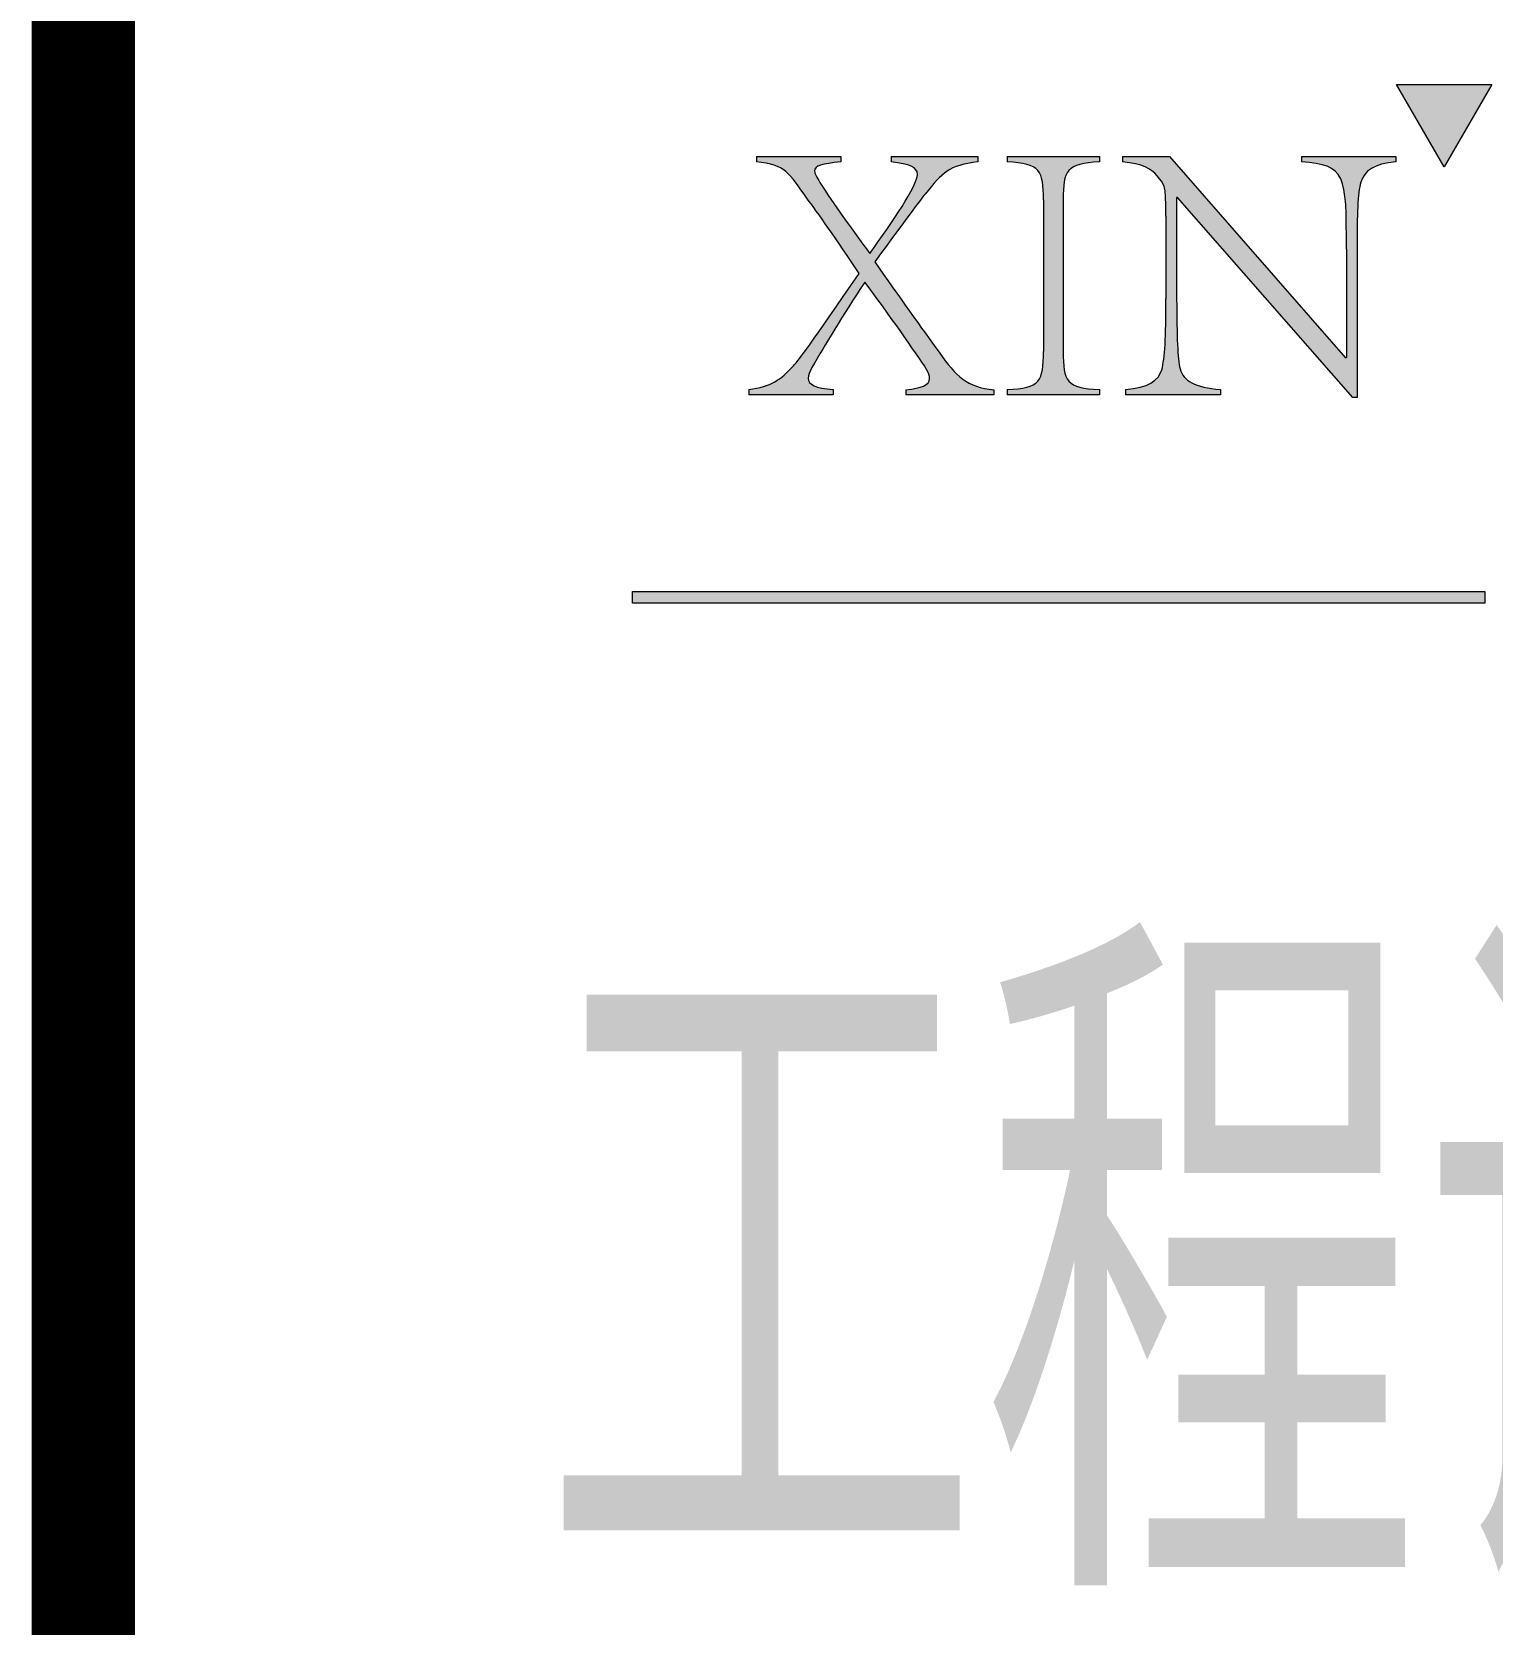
# Model space of a CAD drawing. Header units: inches. Extents: x -3733042 to -3450527, y 579159 to 997713.
# Drawn here: x -3549118.1 to -3548778.7, y 587756.3 to 588126.4 of the extents above; entities that cross this region are included whole.
import ezdxf

# ---------------------------------------------------------------- set-up
doc = ezdxf.new("R2010")
doc.units = ezdxf.units.IN
doc.header["$LTSCALE"] = 1000
doc.header["$MEASUREMENT"] = 0
doc.layers.get('0').update_dxf_attribs({"lineweight": 18})
for name, color, linetype, lineweight in [('0-TK', 4, 'Continuous', 18), ('SURFACE', 255, 'Continuous', 18), ('图层 1', 7, 'Continuous', 18)]:
    doc.layers.add(name, color=color, linetype=linetype, lineweight=lineweight)
doc.styles.add('-黑体', font='', dxfattribs={"width": 0.7})
doc.styles.get('-黑体').set_extended_font_data('微软雅黑')

# ---------------------------------------------------------------- blocks, each defined once
blk = doc.blocks.new('A$C25720DE8')
at = {"layer": '0-TK'}
blk.add_lwpolyline([(81285.8, 1500, 144, 144, 0), (81285.8, 61500, 144, 144, 0)], format="xyseb", dxfattribs=at)

msp = doc.modelspace()

# ---------------------------------------------------------------- hatches: boundary and pattern name
for points in [[(-3548778.81, 588114.19), (-3548789.86, 588095.01), (-3548800.93, 588114.19)], [(-3548978.53, 587996.3), (-3548780.43, 587996.3), (-3548780.43, 587993.62), (-3548978.53, 587993.62)]]:
    msp.add_hatch(color=256).paths.add_polyline_path(points, flags=0)
h = msp.add_hatch(color=256)
edge = h.paths.add_edge_path(flags=0)
edge.add_spline(control_points=[(-3548863.9, 588042.02), (-3548863.9, 588042.02), (-3548863.9, 588043.26), (-3548863.9, 588043.26)], knot_values=[0, 0, 0, 0, 1.240234, 1.240234, 1.240234, 1.240234], weights=[1, 1, 1, 1], degree=3, periodic=0)
edge.add_spline(control_points=[(-3548863.9, 588043.26), (-3548858.68, 588043.62), (-3548856.2, 588045.39), (-3548855.49, 588047.86)], knot_values=[0, 0, 0, 0, 10.224811, 10.224811, 10.224811, 10.224811], weights=[1, 1, 1, 1], degree=3, periodic=0)
edge.add_spline(control_points=[(-3548855.49, 588047.86), (-3548854.79, 588050.52), (-3548854.52, 588055.38), (-3548854.52, 588064.32)], knot_values=[0, 0, 0, 0, 16.51947, 16.51947, 16.51947, 16.51947], weights=[1, 1, 1, 1], degree=3, periodic=0)
edge.add_spline(control_points=[(-3548854.52, 588064.32), (-3548854.52, 588064.32), (-3548854.52, 588083.52), (-3548854.52, 588083.52)], knot_values=[0, 0, 0, 0, 19.202101, 19.202101, 19.202101, 19.202101], weights=[1, 1, 1, 1], degree=3, periodic=0)
edge.add_spline(control_points=[(-3548854.52, 588083.52), (-3548854.52, 588091.4), (-3548854.96, 588090.95), (-3548856.56, 588092.9)], knot_values=[0, 0, 0, 0, 9.921324, 9.921324, 9.921324, 9.921324], weights=[1, 1, 1, 1], degree=3, periodic=0)
edge.add_spline(control_points=[(-3548856.56, 588092.9), (-3548858.06, 588094.67), (-3548859.92, 588095.64), (-3548864.61, 588096.17)], knot_values=[0, 0, 0, 0, 8.926102, 8.926102, 8.926102, 8.926102], weights=[1, 1, 1, 1], degree=3, periodic=0)
edge.add_spline(control_points=[(-3548864.61, 588096.17), (-3548864.61, 588096.17), (-3548864.61, 588097.41), (-3548864.61, 588097.41)], knot_values=[0, 0, 0, 0, 1.240234, 1.240234, 1.240234, 1.240234], weights=[1, 1, 1, 1], degree=3, periodic=0)
edge.add_spline(control_points=[(-3548864.61, 588097.41), (-3548864.61, 588097.41), (-3548853.72, 588097.41), (-3548853.72, 588097.41)], knot_values=[0, 0, 0, 0, 10.882195, 10.882195, 10.882195, 10.882195], weights=[1, 1, 1, 1], degree=3, periodic=0)
edge.add_spline(control_points=[(-3548853.72, 588097.41), (-3548853.72, 588097.41), (-3548812.85, 588050.69), (-3548812.85, 588050.69)], knot_values=[0, 0, 0, 0, 62.077306, 62.077306, 62.077306, 62.077306], weights=[1, 1, 1, 1], degree=3, periodic=0)
edge.add_spline(control_points=[(-3548812.85, 588050.69), (-3548812.85, 588050.69), (-3548812.58, 588050.69), (-3548812.58, 588050.69)], knot_values=[0, 0, 0, 0, 0.266995, 0.266995, 0.266995, 0.266995], weights=[1, 1, 1, 1], degree=3, periodic=0)
edge.add_spline(control_points=[(-3548812.58, 588050.69), (-3548812.58, 588050.69), (-3548812.58, 588075.91), (-3548812.58, 588075.91)], knot_values=[0, 0, 0, 0, 25.218099, 25.218099, 25.218099, 25.218099], weights=[1, 1, 1, 1], degree=3, periodic=0)
edge.add_spline(control_points=[(-3548812.58, 588075.91), (-3548812.58, 588093.16), (-3548812.67, 588095.47), (-3548823.02, 588096.17)], knot_values=[0, 0, 0, 0, 26.946404, 26.946404, 26.946404, 26.946404], weights=[1, 1, 1, 1], degree=3, periodic=0)
edge.add_spline(control_points=[(-3548823.02, 588096.17), (-3548823.02, 588096.17), (-3548823.02, 588097.41), (-3548823.02, 588097.41)], knot_values=[0, 0, 0, 0, 1.240234, 1.240234, 1.240234, 1.240234], weights=[1, 1, 1, 1], degree=3, periodic=0)
edge.add_spline(control_points=[(-3548823.02, 588097.41), (-3548823.02, 588097.41), (-3548801.08, 588097.41), (-3548801.08, 588097.41)], knot_values=[0, 0, 0, 0, 21.940952, 21.940952, 21.940952, 21.940952], weights=[1, 1, 1, 1], degree=3, periodic=0)
edge.add_spline(control_points=[(-3548801.08, 588097.41), (-3548801.08, 588097.41), (-3548801.08, 588096.17), (-3548801.08, 588096.17)], knot_values=[0, 0, 0, 0, 1.240234, 1.240234, 1.240234, 1.240234], weights=[1, 1, 1, 1], degree=3, periodic=0)
edge.add_spline(control_points=[(-3548801.08, 588096.17), (-3548806.21, 588095.73), (-3548808.42, 588094.05), (-3548809.22, 588091.48)], knot_values=[0, 0, 0, 0, 10.025772, 10.025772, 10.025772, 10.025772], weights=[1, 1, 1, 1], degree=3, periodic=0)
edge.add_spline(control_points=[(-3548809.22, 588091.48), (-3548810.01, 588088.75), (-3548810.1, 588084.23), (-3548810.1, 588075.91)], knot_values=[0, 0, 0, 0, 15.634114, 15.634114, 15.634114, 15.634114], weights=[1, 1, 1, 1], degree=3, periodic=0)
edge.add_spline(control_points=[(-3548810.1, 588075.91), (-3548810.1, 588075.91), (-3548810.1, 588041.4), (-3548810.1, 588041.4)], knot_values=[0, 0, 0, 0, 34.511244, 34.511244, 34.511244, 34.511244], weights=[1, 1, 1, 1], degree=3, periodic=0)
edge.add_spline(control_points=[(-3548810.1, 588041.4), (-3548810.1, 588041.4), (-3548811.08, 588041.4), (-3548811.08, 588041.4)], knot_values=[0, 0, 0, 0, 0.973239, 0.973239, 0.973239, 0.973239], weights=[1, 1, 1, 1], degree=3, periodic=0)
edge.add_spline(control_points=[(-3548811.08, 588041.4), (-3548811.08, 588041.4), (-3548851.87, 588087.86), (-3548851.87, 588087.86)], knot_values=[0, 0, 0, 0, 61.822987, 61.822987, 61.822987, 61.822987], weights=[1, 1, 1, 1], degree=3, periodic=0)
edge.add_spline(control_points=[(-3548851.87, 588087.86), (-3548851.87, 588087.86), (-3548852.04, 588087.86), (-3548852.04, 588087.86)], knot_values=[0, 0, 0, 0, 0.176561, 0.176561, 0.176561, 0.176561], weights=[1, 1, 1, 1], degree=3, periodic=0)
edge.add_spline(control_points=[(-3548852.04, 588087.86), (-3548852.04, 588087.86), (-3548852.04, 588064.32), (-3548852.04, 588064.32)], knot_values=[0, 0, 0, 0, 23.538615, 23.538615, 23.538615, 23.538615], weights=[1, 1, 1, 1], degree=3, periodic=0)
edge.add_spline(control_points=[(-3548852.04, 588064.32), (-3548851.95, 588055.38), (-3548851.87, 588050.52), (-3548851.25, 588048.04)], knot_values=[0, 0, 0, 0, 16.319865, 16.319865, 16.319865, 16.319865], weights=[1, 1, 1, 1], degree=3, periodic=0)
edge.add_spline(control_points=[(-3548851.25, 588048.04), (-3548850.45, 588045.29), (-3548847.8, 588043.71), (-3548841.87, 588043.26)], knot_values=[0, 0, 0, 0, 11.229745, 11.229745, 11.229745, 11.229745], weights=[1, 1, 1, 1], degree=3, periodic=0)
edge.add_spline(control_points=[(-3548841.87, 588043.26), (-3548841.87, 588043.26), (-3548841.87, 588042.02), (-3548841.87, 588042.02)], knot_values=[0, 0, 0, 0, 1.240234, 1.240234, 1.240234, 1.240234], weights=[1, 1, 1, 1], degree=3, periodic=0)
edge.add_spline(control_points=[(-3548841.87, 588042.02), (-3548841.87, 588042.02), (-3548863.9, 588042.02), (-3548863.9, 588042.02)], knot_values=[0, 0, 0, 0, 22.031386, 22.031386, 22.031386, 22.031386], weights=[1, 1, 1, 1], degree=3, periodic=0)
edge = h.paths.add_edge_path(flags=0)
edge.add_spline(control_points=[(-3548891.41, 588042.02), (-3548891.41, 588042.02), (-3548891.41, 588043.26), (-3548891.41, 588043.26)], knot_values=[0, 0, 0, 0, 1.240234, 1.240234, 1.240234, 1.240234], weights=[1, 1, 1, 1], degree=3, periodic=0)
edge.add_spline(control_points=[(-3548891.41, 588043.26), (-3548883.72, 588043.62), (-3548883.01, 588045.12), (-3548883.01, 588052.11)], knot_values=[0, 0, 0, 0, 14.706633, 14.706633, 14.706633, 14.706633], weights=[1, 1, 1, 1], degree=3, periodic=0)
edge.add_spline(control_points=[(-3548883.01, 588052.11), (-3548883.01, 588052.11), (-3548883.01, 588087.32), (-3548883.01, 588087.32)], knot_values=[0, 0, 0, 0, 35.213182, 35.213182, 35.213182, 35.213182], weights=[1, 1, 1, 1], degree=3, periodic=0)
edge.add_spline(control_points=[(-3548883.01, 588087.32), (-3548883.01, 588094.23), (-3548883.72, 588095.73), (-3548891.41, 588096.17)], knot_values=[0, 0, 0, 0, 14.653997, 14.653997, 14.653997, 14.653997], weights=[1, 1, 1, 1], degree=3, periodic=0)
edge.add_spline(control_points=[(-3548891.41, 588096.17), (-3548891.41, 588096.17), (-3548891.41, 588097.41), (-3548891.41, 588097.41)], knot_values=[0, 0, 0, 0, 1.240234, 1.240234, 1.240234, 1.240234], weights=[1, 1, 1, 1], degree=3, periodic=0)
edge.add_spline(control_points=[(-3548891.41, 588097.41), (-3548891.41, 588097.41), (-3548870, 588097.41), (-3548870, 588097.41)], knot_values=[0, 0, 0, 0, 21.411268, 21.411268, 21.411268, 21.411268], weights=[1, 1, 1, 1], degree=3, periodic=0)
edge.add_spline(control_points=[(-3548870, 588097.41), (-3548870, 588097.41), (-3548870, 588096.17), (-3548870, 588096.17)], knot_values=[0, 0, 0, 0, 1.240234, 1.240234, 1.240234, 1.240234], weights=[1, 1, 1, 1], degree=3, periodic=0)
edge.add_spline(control_points=[(-3548870, 588096.17), (-3548877.61, 588095.73), (-3548878.41, 588094.23), (-3548878.41, 588087.32)], knot_values=[0, 0, 0, 0, 14.629488, 14.629488, 14.629488, 14.629488], weights=[1, 1, 1, 1], degree=3, periodic=0)
edge.add_spline(control_points=[(-3548878.41, 588087.32), (-3548878.41, 588087.32), (-3548878.41, 588052.11), (-3548878.41, 588052.11)], knot_values=[0, 0, 0, 0, 35.213182, 35.213182, 35.213182, 35.213182], weights=[1, 1, 1, 1], degree=3, periodic=0)
edge.add_spline(control_points=[(-3548878.41, 588052.11), (-3548878.41, 588045.12), (-3548877.61, 588043.62), (-3548870, 588043.26)], knot_values=[0, 0, 0, 0, 14.682037, 14.682037, 14.682037, 14.682037], weights=[1, 1, 1, 1], degree=3, periodic=0)
edge.add_spline(control_points=[(-3548870, 588043.26), (-3548870, 588043.26), (-3548870, 588042.02), (-3548870, 588042.02)], knot_values=[0, 0, 0, 0, 1.240234, 1.240234, 1.240234, 1.240234], weights=[1, 1, 1, 1], degree=3, periodic=0)
edge.add_spline(control_points=[(-3548870, 588042.02), (-3548870, 588042.02), (-3548891.41, 588042.02), (-3548891.41, 588042.02)], knot_values=[0, 0, 0, 0, 21.411268, 21.411268, 21.411268, 21.411268], weights=[1, 1, 1, 1], degree=3, periodic=0)
edge = h.paths.add_edge_path(flags=0)
edge.add_spline(control_points=[(-3548949.71, 588096.17), (-3548949.71, 588096.17), (-3548949.71, 588097.41), (-3548949.71, 588097.41)], knot_values=[0, 0, 0, 0, 1.240234, 1.240234, 1.240234, 1.240234], weights=[1, 1, 1, 1], degree=3, periodic=0)
edge.add_spline(control_points=[(-3548949.71, 588097.41), (-3548949.71, 588097.41), (-3548930.07, 588097.41), (-3548930.07, 588097.41)], knot_values=[0, 0, 0, 0, 19.645657, 19.645657, 19.645657, 19.645657], weights=[1, 1, 1, 1], degree=3, periodic=0)
edge.add_spline(control_points=[(-3548930.07, 588097.41), (-3548930.07, 588097.41), (-3548930.07, 588096.17), (-3548930.07, 588096.17)], knot_values=[0, 0, 0, 0, 1.240234, 1.240234, 1.240234, 1.240234], weights=[1, 1, 1, 1], degree=3, periodic=0)
edge.add_spline(control_points=[(-3548930.07, 588096.17), (-3548934.49, 588095.73), (-3548936.17, 588095.29), (-3548936.17, 588094.05), (-3548936.17, 588093.43), (-3548935.73, 588092.55), (-3548934.93, 588091.4)], knot_values=[0, 0, 0, 0, 4.922172, 4.922172, 4.922172, 9.844345, 9.844345, 9.844345, 9.844345], weights=[1, 1, 1, 1, 1, 1, 1], degree=3, periodic=0)
edge.add_spline(control_points=[(-3548934.93, 588091.4), (-3548931.84, 588086.35), (-3548927.68, 588080.78), (-3548923.34, 588074.85)], knot_values=[0, 0, 0, 0, 20.205368, 20.205368, 20.205368, 20.205368], weights=[1, 1, 1, 1], degree=3, periodic=0)
edge.add_spline(control_points=[(-3548923.34, 588074.85), (-3548918.13, 588082.2), (-3548912.28, 588090.6), (-3548912.28, 588093.25), (-3548912.28, 588094.94), (-3548914.05, 588095.64), (-3548918.39, 588096.17)], knot_values=[0, 0, 0, 0, 14.463391, 14.463391, 14.463391, 28.926783, 28.926783, 28.926783, 28.926783], weights=[1, 1, 1, 1, 1, 1, 1], degree=3, periodic=0)
edge.add_spline(control_points=[(-3548918.39, 588096.17), (-3548918.39, 588096.17), (-3548918.39, 588097.41), (-3548918.39, 588097.41)], knot_values=[0, 0, 0, 0, 1.240234, 1.240234, 1.240234, 1.240234], weights=[1, 1, 1, 1], degree=3, periodic=0)
edge.add_spline(control_points=[(-3548918.39, 588097.41), (-3548918.39, 588097.41), (-3548898.22, 588097.41), (-3548898.22, 588097.41)], knot_values=[0, 0, 0, 0, 20.171034, 20.171034, 20.171034, 20.171034], weights=[1, 1, 1, 1], degree=3, periodic=0)
edge.add_spline(control_points=[(-3548898.22, 588097.41), (-3548898.22, 588097.41), (-3548898.22, 588096.17), (-3548898.22, 588096.17)], knot_values=[0, 0, 0, 0, 1.240234, 1.240234, 1.240234, 1.240234], weights=[1, 1, 1, 1], degree=3, periodic=0)
edge.add_spline(control_points=[(-3548898.22, 588096.17), (-3548905.03, 588095.38), (-3548906.44, 588093.61), (-3548910.52, 588088.65)], knot_values=[0, 0, 0, 0, 14.994957, 14.994957, 14.994957, 14.994957], weights=[1, 1, 1, 1], degree=3, periodic=0)
edge.add_spline(control_points=[(-3548910.52, 588088.65), (-3548911.75, 588087.06), (-3548914.67, 588083.26), (-3548922.2, 588072.91)], knot_values=[0, 0, 0, 0, 19.603556, 19.603556, 19.603556, 19.603556], weights=[1, 1, 1, 1], degree=3, periodic=0)
edge.add_spline(control_points=[(-3548922.2, 588072.91), (-3548916.79, 588065.21), (-3548911.05, 588057.15), (-3548907.24, 588051.93)], knot_values=[0, 0, 0, 0, 25.758963, 25.758963, 25.758963, 25.758963], weights=[1, 1, 1, 1], degree=3, periodic=0)
edge.add_spline(control_points=[(-3548907.24, 588051.93), (-3548903.26, 588046.27), (-3548900.78, 588043.8), (-3548894.5, 588043.18)], knot_values=[0, 0, 0, 0, 16.129409, 16.129409, 16.129409, 16.129409], weights=[1, 1, 1, 1], degree=3, periodic=0)
edge.add_spline(control_points=[(-3548894.5, 588043.18), (-3548894.5, 588043.18), (-3548894.5, 588042.02), (-3548894.5, 588042.02)], knot_values=[0, 0, 0, 0, 1.154107, 1.154107, 1.154107, 1.154107], weights=[1, 1, 1, 1], degree=3, periodic=0)
edge.add_spline(control_points=[(-3548894.5, 588042.02), (-3548894.5, 588042.02), (-3548914.94, 588042.02), (-3548914.94, 588042.02)], knot_values=[0, 0, 0, 0, 20.438029, 20.438029, 20.438029, 20.438029], weights=[1, 1, 1, 1], degree=3, periodic=0)
edge.add_spline(control_points=[(-3548914.94, 588042.02), (-3548914.94, 588042.02), (-3548914.94, 588043.18), (-3548914.94, 588043.18)], knot_values=[0, 0, 0, 0, 1.154107, 1.154107, 1.154107, 1.154107], weights=[1, 1, 1, 1], degree=3, periodic=0)
edge.add_spline(control_points=[(-3548914.94, 588043.18), (-3548911.4, 588043.62), (-3548909.45, 588044.24), (-3548909.45, 588045.83), (-3548909.45, 588046.45), (-3548909.72, 588047.07), (-3548910.16, 588047.95)], knot_values=[0, 0, 0, 0, 4.422419, 4.422419, 4.422419, 8.844838, 8.844838, 8.844838, 8.844838], weights=[1, 1, 1, 1, 1, 1, 1], degree=3, periodic=0)
edge.add_spline(control_points=[(-3548910.16, 588047.95), (-3548912.64, 588051.84), (-3548919.36, 588061.31), (-3548924.49, 588068.21)], knot_values=[0, 0, 0, 0, 24.8235, 24.8235, 24.8235, 24.8235], weights=[1, 1, 1, 1], degree=3, periodic=0)
edge.add_spline(control_points=[(-3548924.49, 588068.21), (-3548929.89, 588060.16), (-3548933.61, 588053.79), (-3548936.79, 588048.4)], knot_values=[0, 0, 0, 0, 23.32796, 23.32796, 23.32796, 23.32796], weights=[1, 1, 1, 1], degree=3, periodic=0)
edge.add_spline(control_points=[(-3548936.79, 588048.4), (-3548937.32, 588047.34), (-3548937.68, 588046.53), (-3548937.68, 588045.91), (-3548937.68, 588044.32), (-3548936, 588043.62), (-3548931.84, 588043.26)], knot_values=[0, 0, 0, 0, 4.81637, 4.81637, 4.81637, 9.63274, 9.63274, 9.63274, 9.63274], weights=[1, 1, 1, 1, 1, 1, 1], degree=3, periodic=0)
edge.add_spline(control_points=[(-3548931.84, 588043.26), (-3548931.84, 588043.26), (-3548931.84, 588042.02), (-3548931.84, 588042.02)], knot_values=[0, 0, 0, 0, 1.240234, 1.240234, 1.240234, 1.240234], weights=[1, 1, 1, 1], degree=3, periodic=0)
edge.add_spline(control_points=[(-3548931.84, 588042.02), (-3548931.84, 588042.02), (-3548951.48, 588042.02), (-3548951.48, 588042.02)], knot_values=[0, 0, 0, 0, 19.645657, 19.645657, 19.645657, 19.645657], weights=[1, 1, 1, 1], degree=3, periodic=0)
edge.add_spline(control_points=[(-3548951.48, 588042.02), (-3548951.48, 588042.02), (-3548951.48, 588043.26), (-3548951.48, 588043.26)], knot_values=[0, 0, 0, 0, 1.240234, 1.240234, 1.240234, 1.240234], weights=[1, 1, 1, 1], degree=3, periodic=0)
edge.add_spline(control_points=[(-3548951.48, 588043.26), (-3548946.26, 588043.88), (-3548943.96, 588045.65), (-3548941.31, 588048.57)], knot_values=[0, 0, 0, 0, 11.799044, 11.799044, 11.799044, 11.799044], weights=[1, 1, 1, 1], degree=3, periodic=0)
edge.add_spline(control_points=[(-3548941.31, 588048.57), (-3548940.42, 588049.28), (-3548936.53, 588054.59), (-3548925.82, 588070.25)], knot_values=[0, 0, 0, 0, 26.655697, 26.655697, 26.655697, 26.655697], weights=[1, 1, 1, 1], degree=3, periodic=0)
edge.add_spline(control_points=[(-3548925.82, 588070.25), (-3548930.86, 588077.68), (-3548935.73, 588084.85), (-3548937.85, 588087.51)], knot_values=[0, 0, 0, 0, 21.039129, 21.039129, 21.039129, 21.039129], weights=[1, 1, 1, 1], degree=3, periodic=0)
edge.add_spline(control_points=[(-3548937.85, 588087.51), (-3548942.28, 588093.87), (-3548942.9, 588095.38), (-3548949.71, 588096.17)], knot_values=[0, 0, 0, 0, 15.474843, 15.474843, 15.474843, 15.474843], weights=[1, 1, 1, 1], degree=3, periodic=0)

# ---------------------------------------------------------------- linework, layer by layer
for p, q in [((-3548789.86, 588095.01), (-3548800.93, 588114.19)), ((-3548800.93, 588114.19), (-3548778.81, 588114.19)), ((-3548778.81, 588114.19), (-3548789.86, 588095.01)), ((-3548949.71, 588097.41), (-3548949.71, 588096.17)), ((-3548930.07, 588097.41), (-3548930.07, 588096.17)), ((-3548918.39, 588097.41), (-3548918.39, 588096.17)), ((-3548898.22, 588097.41), (-3548898.22, 588096.17)), ((-3548891.41, 588097.41), (-3548891.41, 588096.17)), ((-3548870, 588097.41), (-3548870, 588096.17)), ((-3548864.61, 588097.41), (-3548864.61, 588096.17)), ((-3548823.02, 588097.41), (-3548823.02, 588096.17)), ((-3548801.08, 588097.41), (-3548801.08, 588096.17)), ((-3548883.01, 588087.32), (-3548883.01, 588052.11)), ((-3548878.41, 588087.32), (-3548878.41, 588052.11)), ((-3548852.04, 588087.86), (-3548852.04, 588064.32)), ((-3548854.52, 588083.52), (-3548854.52, 588064.32)), ((-3548812.58, 588075.91), (-3548812.58, 588050.69)), ((-3548810.1, 588075.91), (-3548810.1, 588041.4)), ((-3548951.48, 588043.26), (-3548951.48, 588042.02)), ((-3548931.84, 588043.26), (-3548931.84, 588042.02)), ((-3548914.94, 588043.18), (-3548914.94, 588042.02)), ((-3548894.5, 588043.18), (-3548894.5, 588042.02)), ((-3548891.41, 588043.26), (-3548891.41, 588042.02)), ((-3548870, 588043.26), (-3548870, 588042.02)), ((-3548863.9, 588043.26), (-3548863.9, 588042.02)), ((-3548841.87, 588043.26), (-3548841.87, 588042.02))]:
    msp.add_line(p, q)
at = {"lineweight": 0}
for p, q in [((-3548978.53, 587996.3), (-3548780.43, 587996.3)), ((-3548780.43, 587996.3), (-3548780.43, 587993.62)), ((-3548780.43, 587993.62), (-3548978.53, 587993.62))]:
    msp.add_line(p, q, dxfattribs=at)
for points in [[(-3548949.71, 588097.41), (-3548949.71, 588097.41), (-3548930.07, 588097.41), (-3548930.07, 588097.41)], [(-3548937.85, 588087.51), (-3548942.28, 588093.87), (-3548942.9, 588095.38), (-3548949.71, 588096.17)], [(-3548918.39, 588097.41), (-3548918.39, 588097.41), (-3548898.22, 588097.41), (-3548898.22, 588097.41)], [(-3548898.22, 588096.17), (-3548905.03, 588095.38), (-3548906.44, 588093.61), (-3548910.52, 588088.65)], [(-3548891.41, 588097.41), (-3548891.41, 588097.41), (-3548870, 588097.41), (-3548870, 588097.41)], [(-3548883.01, 588087.32), (-3548883.01, 588094.23), (-3548883.72, 588095.73), (-3548891.41, 588096.17)], [(-3548870, 588096.17), (-3548877.61, 588095.73), (-3548878.41, 588094.23), (-3548878.41, 588087.32)], [(-3548864.61, 588097.41), (-3548864.61, 588097.41), (-3548853.72, 588097.41), (-3548853.72, 588097.41)], [(-3548856.56, 588092.9), (-3548858.06, 588094.67), (-3548859.92, 588095.64), (-3548864.61, 588096.17)], [(-3548853.72, 588097.41), (-3548853.72, 588097.41), (-3548812.85, 588050.69), (-3548812.85, 588050.69)], [(-3548823.02, 588097.41), (-3548823.02, 588097.41), (-3548801.08, 588097.41), (-3548801.08, 588097.41)], [(-3548812.58, 588075.91), (-3548812.58, 588093.16), (-3548812.67, 588095.47), (-3548823.02, 588096.17)], [(-3548801.08, 588096.17), (-3548806.21, 588095.73), (-3548808.42, 588094.05), (-3548809.22, 588091.48)], [(-3548854.52, 588083.52), (-3548854.52, 588091.4), (-3548854.96, 588090.95), (-3548856.56, 588092.9)], [(-3548934.93, 588091.4), (-3548931.84, 588086.35), (-3548927.68, 588080.78), (-3548923.34, 588074.85)], [(-3548910.52, 588088.65), (-3548911.75, 588087.06), (-3548914.67, 588083.26), (-3548922.2, 588072.91)], [(-3548809.22, 588091.48), (-3548810.01, 588088.75), (-3548810.1, 588084.23), (-3548810.1, 588075.91)], [(-3548925.82, 588070.25), (-3548930.86, 588077.68), (-3548935.73, 588084.85), (-3548937.85, 588087.51)], [(-3548811.08, 588041.4), (-3548811.08, 588041.4), (-3548851.87, 588087.86), (-3548851.87, 588087.86)], [(-3548851.87, 588087.86), (-3548851.87, 588087.86), (-3548852.04, 588087.86), (-3548852.04, 588087.86)], [(-3548941.31, 588048.57), (-3548940.42, 588049.28), (-3548936.53, 588054.59), (-3548925.82, 588070.25)], [(-3548922.2, 588072.91), (-3548916.79, 588065.21), (-3548911.05, 588057.15), (-3548907.24, 588051.93)], [(-3548924.49, 588068.21), (-3548929.89, 588060.16), (-3548933.61, 588053.79), (-3548936.79, 588048.4)], [(-3548910.16, 588047.95), (-3548912.64, 588051.84), (-3548919.36, 588061.31), (-3548924.49, 588068.21)], [(-3548855.49, 588047.86), (-3548854.79, 588050.52), (-3548854.52, 588055.38), (-3548854.52, 588064.32)], [(-3548852.04, 588064.32), (-3548851.95, 588055.38), (-3548851.87, 588050.52), (-3548851.25, 588048.04)], [(-3548907.24, 588051.93), (-3548903.26, 588046.27), (-3548900.78, 588043.8), (-3548894.5, 588043.18)], [(-3548891.41, 588043.26), (-3548883.72, 588043.62), (-3548883.01, 588045.12), (-3548883.01, 588052.11)], [(-3548878.41, 588052.11), (-3548878.41, 588045.12), (-3548877.61, 588043.62), (-3548870, 588043.26)], [(-3548951.48, 588043.26), (-3548946.26, 588043.88), (-3548943.96, 588045.65), (-3548941.31, 588048.57)], [(-3548863.9, 588043.26), (-3548858.68, 588043.62), (-3548856.2, 588045.39), (-3548855.49, 588047.86)], [(-3548851.25, 588048.04), (-3548850.45, 588045.29), (-3548847.8, 588043.71), (-3548841.87, 588043.26)], [(-3548812.85, 588050.69), (-3548812.85, 588050.69), (-3548812.58, 588050.69), (-3548812.58, 588050.69)], [(-3548931.84, 588042.02), (-3548931.84, 588042.02), (-3548951.48, 588042.02), (-3548951.48, 588042.02)], [(-3548894.5, 588042.02), (-3548894.5, 588042.02), (-3548914.94, 588042.02), (-3548914.94, 588042.02)], [(-3548870, 588042.02), (-3548870, 588042.02), (-3548891.41, 588042.02), (-3548891.41, 588042.02)], [(-3548841.87, 588042.02), (-3548841.87, 588042.02), (-3548863.9, 588042.02), (-3548863.9, 588042.02)], [(-3548810.1, 588041.4), (-3548810.1, 588041.4), (-3548811.08, 588041.4), (-3548811.08, 588041.4)]]:
    msp.add_open_spline(points, degree=3)
for points, knots in [([(-3548930.07, 588096.17), (-3548934.49, 588095.73), (-3548936.17, 588095.29), (-3548936.17, 588094.05), (-3548936.17, 588093.43), (-3548935.73, 588092.55), (-3548934.93, 588091.4)], [0, 0, 0, 0, 4.837386, 4.837386, 4.837386, 9.674773, 9.674773, 9.674773, 9.674773]), ([(-3548923.34, 588074.85), (-3548918.13, 588082.2), (-3548912.28, 588090.6), (-3548912.28, 588093.25), (-3548912.28, 588094.94), (-3548914.05, 588095.64), (-3548918.39, 588096.17)], [0, 0, 0, 0, 14.345264, 14.345264, 14.345264, 28.690528, 28.690528, 28.690528, 28.690528]), ([(-3548936.79, 588048.4), (-3548937.32, 588047.34), (-3548937.68, 588046.53), (-3548937.68, 588045.91), (-3548937.68, 588044.32), (-3548936, 588043.62), (-3548931.84, 588043.26)], [0, 0, 0, 0, 4.728614, 4.728614, 4.728614, 9.457229, 9.457229, 9.457229, 9.457229]), ([(-3548914.94, 588043.18), (-3548911.4, 588043.62), (-3548909.45, 588044.24), (-3548909.45, 588045.83), (-3548909.45, 588046.45), (-3548909.72, 588047.07), (-3548910.16, 588047.95)], [0, 0, 0, 0, 4.33861, 4.33861, 4.33861, 8.677221, 8.677221, 8.677221, 8.677221])]:
    msp.add_open_spline(points, degree=3, knots=knots)
at = {"layer": '0-TK'}
msp.add_lwpolyline([(-3549106.1, 579409.34, 24, 24, 0), (-3549106.1, 589409.34, 24, 24, 0)], format="xyseb", dxfattribs=at)
at = {"layer": '图层 1', "lineweight": 0}
msp.add_line((-3548978.53, 587993.62), (-3548978.53, 587996.3), dxfattribs=at)

# ---------------------------------------------------------------- block references
at = {"layer": 'SURFACE', "xscale": 0.1666666666666667, "yscale": 0.1666666666666667, "zscale": 0.1666666666666667}
msp.add_blockref('A$C25720DE8', (-3562653.73, 579159.34), dxfattribs=at)

# ---------------------------------------------------------------- texts
at = {"style": '-黑体', "width": 0.6}
msp.add_text('工程设计有限公司', height=125, dxfattribs=at).set_placement((-3548999.78, 587778.65))

doc.saveas('drawing.dxf')
